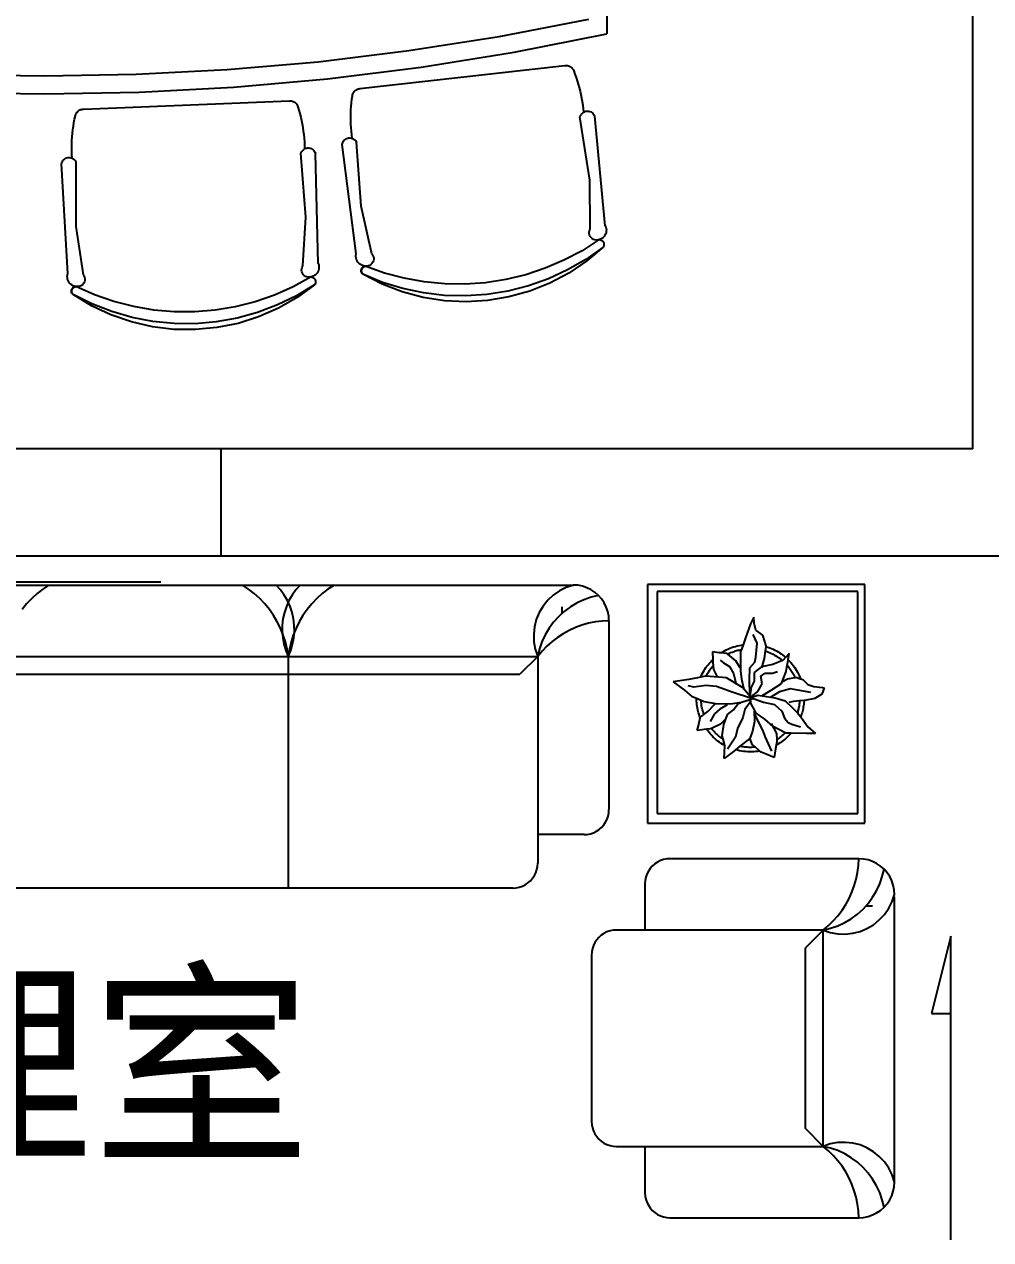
# Model space of a CAD drawing. Header units: centimetres. Extents: x 1966 to 8787, y 7398 to 12383.
# Drawn here: x 8042.9 to 8259.5, y 11179.3 to 11451.6 of the extents above; entities that cross this region are included whole.
import ezdxf

# ---------------------------------------------------------------- set-up
doc = ezdxf.new("R2010")
doc.units = ezdxf.units.CM
doc.styles.get("Standard").update_dxf_attribs({"font": 'arial.ttf', "height": 10})

# ---------------------------------------------------------------- blocks, each defined once
blk = doc.blocks.new('沙發組')
for p, q in [((-157.82, 0.5), (-260.42, 0.5)), ((0, 0), (-48.71, 0)), ((-48.71, 0), (-48.71, -53.49)), ((0, -53.49), (0, 0)), ((-190.46, -0.15), (-182.88, -0.15)), ((-185.54, -2.06), (-186.75, -3.16)), ((-184.24, -1.05), (-185.54, -2.06)), ((-182.88, -0.15), (-184.24, -1.05)), ((-182.88, -0.15), (-139.51, -0.15)), ((-138.14, -1.05), (-139.51, -0.15)), ((-139.51, -0.15), (-131.93, -0.15)), ((-136.85, -2.06), (-138.14, -1.05)), ((-135.63, -3.16), (-136.85, -2.06)), ((-130.97, -1.22), (-131.93, -0.15)), ((-131.93, -0.15), (-126.56, -0.15)), ((-130.13, -2.39), (-130.97, -1.22)), ((-129.41, -3.63), (-130.13, -2.39)), ((-128.36, -2.39), (-129.08, -3.63)), ((-127.52, -1.22), (-128.36, -2.39)), ((-126.56, -0.15), (-127.52, -1.22)), ((-126.56, -0.15), (-118.98, -0.15)), ((-121.64, -2.06), (-122.85, -3.16)), ((-120.34, -1.05), (-121.64, -2.06)), ((-118.98, -0.15), (-120.34, -1.05)), ((-118.98, -0.15), (-65.35, -0.15)), ((-69.85, -2.39), (-71.08, -3.54)), ((-68.46, -1.43), (-69.85, -2.39)), ((-66.95, -0.68), (-68.46, -1.43)), ((-65.35, -0.15), (-66.95, -0.68)), ((-64.3, -0.22), (-65.35, -0.15)), ((-63.28, -0.42), (-64.3, -0.22)), ((-62.29, -0.76), (-63.28, -0.42)), ((-61.35, -1.22), (-62.29, -0.76)), ((-59.7, -2.49), (-61.36, -2.89)), ((-60.48, -1.8), (-61.35, -1.22)), ((-59.7, -2.49), (-60.48, -1.8)), ((-59.01, -3.28), (-59.7, -2.49)), ((-1.61, -1.6), (-46.57, -1.6)), ((-46.57, -1.6), (-46.57, -51.35)), ((-1.61, -51.35), (-1.61, -1.6)), ((-187.88, -4.34), (-188.91, -5.61)), ((-186.75, -3.16), (-187.88, -4.34)), ((-134.51, -4.34), (-135.63, -3.16)), ((-133.47, -5.61), (-134.51, -4.34)), ((-129.67, -4.94), (-130.12, -6.31)), ((-129.08, -3.63), (-129.67, -4.94)), ((-128.82, -4.94), (-129.41, -3.63)), ((-128.36, -6.31), (-128.82, -4.94)), ((-123.98, -4.34), (-125.01, -5.61)), ((-122.85, -3.16), (-123.98, -4.34)), ((-72.14, -4.86), (-73, -6.31)), ((-71.08, -3.54), (-72.14, -4.86)), ((-67.95, -5.07), (-67.95, -6.54)), ((-65.99, -5.03), (-67.37, -6.05)), ((-64.52, -4.16), (-65.99, -5.03)), ((-62.97, -3.45), (-64.52, -4.16)), ((-61.36, -2.89), (-62.97, -3.45)), ((-58.43, -4.14), (-59.01, -3.28)), ((-57.97, -5.08), (-58.43, -4.14)), ((-57.63, -6.07), (-57.97, -5.08)), ((-132.54, -6.96), (-133.47, -5.61)), ((-131.7, -8.37), (-132.54, -6.96)), ((-130.43, -7.71), (-130.6, -9.14)), ((-130.12, -6.31), (-130.43, -7.71)), ((-128.05, -7.71), (-128.36, -6.31)), ((-127.89, -9.14), (-128.05, -7.71)), ((-125.95, -6.96), (-126.78, -8.37)), ((-125.01, -5.61), (-125.95, -6.96)), ((-73.65, -7.87), (-74.06, -9.5)), ((-73, -6.31), (-73.65, -7.87)), ((-68.63, -7.19), (-69.78, -8.46)), ((-67.37, -6.05), (-68.63, -7.19)), ((-57.36, -8.14), (-58.89, -8.22)), ((-57.43, -7.1), (-57.63, -6.07)), ((-57.36, -8.14), (-57.43, -7.1)), ((-57.36, -8.14), (-57.36, -50.47)), ((-24.92, -7.35), (-25.63, -8.85)), ((-24.86, -8.73), (-24.92, -7.35)), ((-130.98, -9.83), (-131.7, -8.37)), ((-130.37, -11.35), (-130.98, -9.83)), ((-130.6, -9.14), (-130.62, -10.58)), ((-130.62, -10.58), (-130.49, -12.01)), ((-127.51, -9.83), (-128.12, -11.35)), ((-128, -12.01), (-127.87, -10.58)), ((-127.87, -10.58), (-127.89, -9.14)), ((-126.78, -8.37), (-127.51, -9.83)), ((-74.06, -9.5), (-74.24, -11.18)), ((-70.79, -9.83), (-71.66, -11.3)), ((-69.78, -8.46), (-70.79, -9.83)), ((-66.25, -10.32), (-67.6, -11.06)), ((-64.85, -9.68), (-66.25, -10.32)), ((-63.41, -9.15), (-64.85, -9.68)), ((-61.93, -8.73), (-63.41, -9.15)), ((-60.42, -8.42), (-61.93, -8.73)), ((-58.89, -8.22), (-60.42, -8.42)), ((-25.63, -8.85), (-26.75, -11.99)), ((-24.47, -10.23), (-24.86, -8.73)), ((-22.9, -11.4), (-24.47, -10.23)), ((-130.49, -12.01), (-130.21, -13.42)), ((-129.87, -12.91), (-130.37, -11.35)), ((-130.21, -13.42), (-129.8, -14.8)), ((-129.5, -14.51), (-129.87, -12.91)), ((-128.61, -12.91), (-128.99, -14.51)), ((-128.69, -14.8), (-128.27, -13.42)), ((-128.12, -11.35), (-128.61, -12.91)), ((-128.27, -13.42), (-128, -12.01)), ((-74.24, -11.18), (-74.18, -12.87)), ((-74.18, -12.87), (-73.87, -14.53)), ((-72.38, -12.85), (-72.94, -14.46)), ((-71.66, -11.3), (-72.38, -12.85)), ((-70.12, -12.82), (-71.27, -13.84)), ((-68.89, -11.89), (-70.12, -12.82)), ((-67.6, -11.06), (-68.89, -11.89)), ((-28.18, -13.67), (-27.74, -13.59)), ((-27.74, -13.59), (-27.3, -13.52)), ((-27.3, -13.52), (-27.69, -14.6)), ((-26.75, -11.99), (-27.3, -13.52)), ((-24.13, -13.17), (-25.06, -11.21)), ((-24.47, -16.31), (-24.13, -13.17)), ((-22.11, -13.76), (-22.9, -11.4)), ((-193.14, -16.13), (-129.24, -16.13)), ((-129.8, -14.8), (-129.24, -16.13)), ((-129.24, -16.13), (-129.5, -14.51)), ((-128.99, -14.51), (-129.24, -16.13)), ((-129.24, -16.13), (-128.69, -14.8)), ((-129.24, -16.13), (-129.24, -68.04)), ((-129.24, -16.13), (-73.33, -16.13)), ((-73.33, -16.13), (-77.32, -20.12)), ((-73.87, -14.53), (-73.33, -16.13)), ((-72.94, -14.46), (-73.33, -16.13)), ((-72.34, -14.95), (-73.33, -16.13)), ((-73.33, -16.13), (-73.33, -56.06)), ((-71.27, -13.84), (-72.34, -14.95)), ((-32.7, -15.33), (-34.13, -15.13)), ((-34.13, -15.13), (-34.08, -16.82)), ((-32.26, -15.36), (-32.7, -15.33)), ((-32.26, -15.36), (-31.88, -15.13)), ((-31, -15.46), (-32.26, -15.36)), ((-31.88, -15.13), (-31.5, -14.91)), ((-31.5, -14.91), (-31.1, -14.7)), ((-31.1, -14.7), (-30.7, -14.51)), ((-30.76, -15.65), (-31, -15.46)), ((-30.76, -15.65), (-30.51, -15.53)), ((-28.9, -17.1), (-30.76, -15.65)), ((-30.7, -14.51), (-30.3, -14.33)), ((-30.51, -15.53), (-30.27, -15.41)), ((-30.3, -14.33), (-29.88, -14.17)), ((-30.27, -15.41), (-30.02, -15.3)), ((-30.02, -15.3), (-29.77, -15.2)), ((-29.88, -14.17), (-29.46, -14.02)), ((-29.77, -15.2), (-29.52, -15.1)), ((-29.52, -15.1), (-29.26, -15.01)), ((-29.46, -14.02), (-29.04, -13.89)), ((-29.26, -15.01), (-29.01, -14.93)), ((-29.04, -13.89), (-28.61, -13.77)), ((-29.01, -14.93), (-28.75, -14.85)), ((-28.75, -14.85), (-28.49, -14.78)), ((-28.61, -13.77), (-28.18, -13.67)), ((-28.49, -14.78), (-28.22, -14.71)), ((-28.22, -14.71), (-27.96, -14.66)), ((-27.96, -14.66), (-27.69, -14.6)), ((-27.69, -14.6), (-27.86, -15.06)), ((-27.86, -15.06), (-27.86, -17.29)), ((-24.66, -17.42), (-24.47, -16.31)), ((-22.5, -16.63), (-22.27, -14.96)), ((-22.27, -14.96), (-22.13, -13.95)), ((-22.27, -14.96), (-21.93, -15.08)), ((-22.13, -13.95), (-22.11, -13.76)), ((-22.13, -13.95), (-21.74, -14.08)), ((-21.93, -15.08), (-21.59, -15.21)), ((-21.74, -14.08), (-21.34, -14.22)), ((-21.59, -15.21), (-21.25, -15.35)), ((-21.34, -14.22), (-20.96, -14.38)), ((-21.25, -15.35), (-20.92, -15.5)), ((-20.96, -14.38), (-20.57, -14.55)), ((-20.92, -15.5), (-20.6, -15.66)), ((-20.6, -15.66), (-20.28, -15.83)), ((-20.57, -14.55), (-20.2, -14.73)), ((-20.28, -15.83), (-19.96, -16.01)), ((-20.2, -14.73), (-19.83, -14.93)), ((-19.96, -16.01), (-19.66, -16.21)), ((-19.83, -14.93), (-19.47, -15.14)), ((-19.66, -16.21), (-19.35, -16.41)), ((-19.47, -15.14), (-19.11, -15.36)), ((-19.11, -15.36), (-18.76, -15.6)), ((-18.76, -15.6), (-18.43, -15.84)), ((-18.43, -15.84), (-18.1, -16.1)), ((-18.1, -16.1), (-17.78, -16.37)), ((-16.95, -15.46), (-17.78, -16.37)), ((-17.19, -16.92), (-16.95, -15.46)), ((-36.06, -19.33), (-35.85, -18.99)), ((-35.85, -18.99), (-35.63, -18.66)), ((-35.63, -18.66), (-35.4, -18.33)), ((-35.4, -18.33), (-35.16, -18.01)), ((-35.16, -18.01), (-34.9, -17.7)), ((-34.9, -17.7), (-34.64, -17.4)), ((-34.75, -19.14), (-34.61, -18.95)), ((-34.64, -17.4), (-34.37, -17.1)), ((-34.61, -18.95), (-34.46, -18.76)), ((-34.46, -18.76), (-34.32, -18.57)), ((-34.37, -17.1), (-34.08, -16.82)), ((-34.32, -18.57), (-34.17, -18.38)), ((-34.17, -18.38), (-34.01, -18.2)), ((-34.08, -16.82), (-34.07, -17.49)), ((-34.07, -17.49), (-34.01, -18.2)), ((-34.01, -18.2), (-33.94, -19.06)), ((-33.94, -19.06), (-33.02, -20.88)), ((-32.43, -16.97), (-31.72, -17.56)), ((-31.72, -17.56), (-30.34, -18.4)), ((-30.34, -18.4), (-29.43, -19.97)), ((-27.93, -18.67), (-28.9, -17.1)), ((-27.86, -17.29), (-27.86, -19.38)), ((-25.9, -21.41), (-25.77, -18.74)), ((-25.77, -18.74), (-24.66, -17.42)), ((-23.15, -18.47), (-24.79, -19.78)), ((-20.67, -17.95), (-23.15, -18.47)), ((-23.09, -18.74), (-22.5, -16.63)), ((-18.49, -17.08), (-20.67, -17.95)), ((-19.35, -16.41), (-19.06, -16.62)), ((-19.06, -16.62), (-18.77, -16.85)), ((-18.77, -16.85), (-18.49, -17.08)), ((-18.38, -17.03), (-18.49, -17.08)), ((-17.78, -16.37), (-18.38, -17.03)), ((-17.67, -19.51), (-17.41, -18.14)), ((-17.41, -18.14), (-17.27, -17.42)), ((-17.41, -18.14), (-17.23, -18.35)), ((-17.27, -17.42), (-17.19, -16.92)), ((-17.23, -18.35), (-17.06, -18.56)), ((-17.19, -16.92), (-16.89, -17.22)), ((-17.06, -18.56), (-16.89, -18.77)), ((-16.89, -17.22), (-16.6, -17.54)), ((-16.89, -18.77), (-16.73, -18.99)), ((-16.73, -18.99), (-16.57, -19.21)), ((-16.6, -17.54), (-16.33, -17.87)), ((-16.33, -17.87), (-16.06, -18.2)), ((-16.06, -18.2), (-15.81, -18.55)), ((-15.81, -18.55), (-15.57, -18.9)), ((-15.57, -18.9), (-15.34, -19.27)), ((-245.07, -20.12), (-77.32, -20.12)), ((-39.49, -21.35), (-42.95, -21.81)), ((-36.79, -20.77), (-39.49, -21.35)), ((-36.79, -20.77), (-36.62, -20.4)), ((-35.83, -20.56), (-36.79, -20.77)), ((-36.62, -20.4), (-36.45, -20.04)), ((-36.45, -20.04), (-36.26, -19.68)), ((-36.26, -19.68), (-36.06, -19.33)), ((-35.6, -20.58), (-35.83, -20.56)), ((-35.6, -20.58), (-35.49, -20.37)), ((-31.06, -20.95), (-35.6, -20.58)), ((-35.49, -20.37), (-35.38, -20.16)), ((-35.38, -20.16), (-35.26, -19.95)), ((-35.26, -19.95), (-35.14, -19.74)), ((-35.14, -19.74), (-35.01, -19.54)), ((-35.01, -19.54), (-34.88, -19.34)), ((-34.88, -19.34), (-34.75, -19.14)), ((-27.47, -23.11), (-31.06, -20.95)), ((-29.43, -19.97), (-28.84, -22.33)), ((-27.86, -19.38), (-27.67, -21.28)), ((-27.67, -21.28), (-27.15, -23.5)), ((-25.83, -24.81), (-25.9, -21.41)), ((-24.86, -21.67), (-25.51, -23.04)), ((-24.79, -19.78), (-24.86, -21.67)), ((-23.35, -20.56), (-22.38, -19.9)), ((-23.02, -22.26), (-23.35, -20.56)), ((-22.38, -19.9), (-20.74, -19.9)), ((-20.74, -19.9), (-19.63, -19.51)), ((-18.72, -22.2), (-17.67, -19.51)), ((-18.65, -21.87), (-17.34, -21.15)), ((-17.34, -21.15), (-15.64, -20.86)), ((-16.57, -19.21), (-16.42, -19.44)), ((-16.42, -19.44), (-16.28, -19.67)), ((-16.28, -19.67), (-16.14, -19.9)), ((-16.14, -19.9), (-16, -20.13)), ((-16, -20.13), (-15.88, -20.37)), ((-15.88, -20.37), (-15.75, -20.62)), ((-15.75, -20.62), (-15.64, -20.86)), ((-15.64, -20.86), (-15.45, -20.83)), ((-15.45, -20.83), (-14.41, -21.19)), ((-15.34, -19.27), (-15.13, -19.64)), ((-15.13, -19.64), (-14.93, -20.01)), ((-14.93, -20.01), (-14.74, -20.4)), ((-14.74, -20.4), (-14.57, -20.79)), ((-14.57, -20.79), (-14.41, -21.19)), ((-14.41, -21.19), (-13.94, -21.35)), ((-13.94, -21.35), (-12.76, -22.45)), ((-42.95, -21.81), (-40.47, -23.7)), ((-40.47, -23.7), (-38.84, -25.07)), ((-38.31, -23.04), (-39.63, -22.72)), ((-35.63, -22.65), (-38.31, -23.04)), ((-33.29, -22.85), (-35.63, -22.65)), ((-29.76, -24.15), (-33.29, -22.85)), ((-25.45, -25.59), (-29.76, -24.15)), ((-25.25, -25.66), (-27.47, -23.11)), ((-25.51, -23.04), (-25.77, -25.07)), ((-25.45, -25.13), (-24.01, -24.02)), ((-24.01, -24.02), (-23.02, -22.26)), ((-23.09, -25.01), (-21, -23.7)), ((-19.17, -24.09), (-21.2, -25.33)), ((-21, -23.7), (-18.72, -22.2)), ((-16.68, -23.44), (-19.17, -24.09)), ((-15.06, -23.7), (-16.68, -23.44)), ((-12.11, -24.22), (-15.06, -23.7)), ((-12.76, -22.45), (-11.45, -22.85)), ((-11.45, -22.85), (-9.49, -23.11)), ((-9.11, -23.18), (-9.63, -24.61)), ((-9.49, -23.11), (-9.11, -23.18)), ((-38.84, -25.07), (-37.74, -25.53)), ((-37.74, -25.9), (-37.74, -25.53)), ((-37.74, -25.53), (-36.73, -25.95)), ((-37.72, -26.27), (-37.74, -25.9)), ((-37.69, -26.64), (-37.72, -26.27)), ((-37.65, -27.01), (-37.69, -26.64)), ((-37.59, -27.37), (-37.65, -27.01)), ((-36.71, -26.22), (-36.73, -25.95)), ((-36.73, -25.95), (-36.03, -26.25)), ((-36.69, -26.49), (-36.71, -26.22)), ((-36.66, -26.76), (-36.69, -26.49)), ((-36.63, -27.03), (-36.66, -26.76)), ((-36.59, -27.3), (-36.63, -27.03)), ((-36.03, -26.25), (-33.48, -26.7)), ((-35.24, -28.47), (-33.54, -26.77)), ((-33.48, -26.7), (-30.22, -26.77)), ((-30.86, -26.97), (-32.5, -27.95)), ((-30.22, -26.77), (-27.67, -26.38)), ((-29.43, -28.08), (-28.38, -26.7)), ((-28.38, -26.7), (-27.86, -26.51)), ((-27.67, -26.38), (-25.25, -25.66)), ((-25.51, -26.06), (-26.88, -28.02)), ((-25.77, -25.07), (-25.45, -25.13)), ((-25.77, -26.18), (-25.45, -25.4)), ((-24.4, -28.86), (-25.77, -26.18)), ((-25.63, -25.33), (-24.01, -24.81)), ((-25.45, -25.4), (-22.76, -26.38)), ((-24.01, -24.81), (-20.15, -25.4)), ((-22.76, -26.38), (-20.28, -26.9)), ((-20.28, -26.9), (-18.65, -28.41)), ((-20.15, -25.4), (-17.86, -26.11)), ((-17.86, -26.11), (-16.16, -27.75)), ((-16.04, -26.25), (-17.08, -26.45)), ((-14.65, -26.1), (-16.04, -26.25)), ((-14.74, -27.01), (-14.77, -27.23)), ((-14.71, -26.78), (-14.74, -27.01)), ((-14.68, -26.56), (-14.71, -26.78)), ((-14.66, -26.33), (-14.68, -26.56)), ((-14.65, -26.1), (-14.66, -26.33)), ((-13.64, -26), (-14.65, -26.1)), ((-13.71, -26.94), (-13.76, -27.25)), ((-13.68, -26.63), (-13.71, -26.94)), ((-13.65, -26.31), (-13.68, -26.63)), ((-13.64, -26), (-13.65, -26.31)), ((-13.54, -25.99), (-13.64, -26)), ((-11.2, -25.59), (-13.54, -25.99)), ((-9.63, -24.61), (-11.2, -25.59)), ((-37.53, -27.74), (-37.59, -27.37)), ((-37.45, -28.1), (-37.53, -27.74)), ((-37.37, -28.46), (-37.45, -28.1)), ((-37.27, -28.82), (-37.37, -28.46)), ((-37.16, -29.18), (-37.27, -28.82)), ((-37.27, -31.68), (-36.91, -29.88)), ((-37.04, -29.53), (-37.16, -29.18)), ((-36.91, -29.88), (-37.04, -29.53)), ((-36.91, -29.88), (-36.88, -29.72)), ((-36.88, -29.72), (-36.11, -29.13)), ((-36.54, -27.57), (-36.59, -27.3)), ((-36.48, -27.83), (-36.54, -27.57)), ((-36.42, -28.1), (-36.48, -27.83)), ((-36.36, -28.36), (-36.42, -28.1)), ((-36.28, -28.62), (-36.36, -28.36)), ((-36.2, -28.88), (-36.28, -28.62)), ((-36.11, -29.13), (-36.2, -28.88)), ((-36.11, -29.13), (-35.24, -28.47)), ((-33.74, -28.99), (-34.66, -30.7)), ((-32.5, -27.95), (-33.74, -28.99)), ((-31.65, -31.41), (-30.81, -29.13)), ((-30.81, -29.13), (-29.43, -28.08)), ((-27.4, -29.84), (-28.58, -32.27)), ((-26.88, -28.02), (-27.4, -29.84)), ((-24.79, -28.41), (-24.72, -30.76)), ((-22.81, -32.8), (-24.72, -29.04)), ((-22.43, -30.17), (-24.4, -28.86)), ((-18.65, -28.41), (-18.06, -29.97)), ((-16.16, -27.75), (-15.14, -28.78)), ((-15.07, -28.56), (-15.14, -28.78)), ((-15.14, -28.78), (-14.79, -29.13)), ((-15.01, -28.34), (-15.07, -28.56)), ((-14.95, -28.12), (-15.01, -28.34)), ((-14.9, -27.9), (-14.95, -28.12)), ((-14.85, -27.68), (-14.9, -27.9)), ((-14.81, -27.46), (-14.85, -27.68)), ((-14.77, -27.23), (-14.81, -27.46)), ((-14.79, -29.13), (-14.39, -29.69)), ((-14.28, -29.39), (-14.39, -29.69)), ((-14.39, -29.69), (-12.76, -31.93)), ((-14.18, -29.09), (-14.28, -29.39)), ((-14.09, -28.79), (-14.18, -29.09)), ((-14.01, -28.49), (-14.09, -28.79)), ((-13.93, -28.18), (-14.01, -28.49)), ((-13.87, -27.87), (-13.93, -28.18)), ((-13.81, -27.56), (-13.87, -27.87)), ((-13.76, -27.25), (-13.81, -27.56)), ((-37.6, -32.72), (-37.27, -31.68)), ((-35.5, -32.48), (-37.6, -32.72)), ((-34.66, -32.39), (-35.5, -32.48)), ((-35.22, -32.85), (-35.5, -32.48)), ((-34.4, -32.27), (-34.66, -32.39)), ((-32.37, -31.29), (-34.4, -32.27)), ((-34.22, -32.5), (-34.4, -32.27)), ((-34.02, -32.73), (-34.22, -32.5)), ((-31.33, -30.3), (-32.37, -31.29)), ((-31.97, -33.9), (-31.65, -31.41)), ((-28.58, -32.27), (-29.04, -34.22)), ((-24.72, -30.76), (-25.18, -32.91)), ((-20.54, -31.81), (-22.43, -30.17)), ((-21.03, -31.15), (-19.79, -33.42)), ((-17.88, -33.3), (-20.54, -31.81)), ((-18.06, -29.97), (-17.2, -30.95)), ((-17.2, -30.95), (-16.36, -31.29)), ((-16.36, -31.29), (-14.47, -31.93)), ((-12.76, -31.93), (-11.06, -33.38)), ((-34.94, -33.21), (-35.22, -32.85)), ((-34.64, -33.55), (-34.94, -33.21)), ((-34.32, -33.89), (-34.64, -33.55)), ((-34, -34.21), (-34.32, -33.89)), ((-33.82, -32.96), (-34.02, -32.73)), ((-33.66, -34.52), (-34, -34.21)), ((-33.62, -33.17), (-33.82, -32.96)), ((-33.31, -34.82), (-33.66, -34.52)), ((-33.4, -33.39), (-33.62, -33.17)), ((-33.19, -33.59), (-33.4, -33.39)), ((-32.95, -35.1), (-33.31, -34.82)), ((-32.96, -33.79), (-33.19, -33.59)), ((-32.73, -33.99), (-32.96, -33.79)), ((-32.58, -35.37), (-32.95, -35.1)), ((-32.5, -34.18), (-32.73, -33.99)), ((-32.2, -35.62), (-32.58, -35.37)), ((-32.26, -34.36), (-32.5, -34.18)), ((-32.02, -34.53), (-32.26, -34.36)), ((-31.77, -34.7), (-32.02, -34.53)), ((-31.77, -34.7), (-31.97, -33.9)), ((-31.41, -36.09), (-31.77, -34.7)), ((-29.04, -34.22), (-30.81, -36.91)), ((-25.83, -34.55), (-27.47, -35.79)), ((-25.18, -32.91), (-25.83, -34.55)), ((-25.27, -35.88), (-25.75, -34.58)), ((-22.33, -34.1), (-22.81, -32.8)), ((-20.88, -37.4), (-22.33, -34.1)), ((-19.73, -35.27), (-19.9, -36.06)), ((-19.79, -33.42), (-19.75, -34.8)), ((-19.58, -34.69), (-19.75, -34.8)), ((-19.75, -34.8), (-19.73, -35.27)), ((-19.41, -34.58), (-19.58, -34.69)), ((-19.25, -34.46), (-19.41, -34.58)), ((-19.09, -34.34), (-19.25, -34.46)), ((-18.93, -34.22), (-19.09, -34.34)), ((-18.67, -35.28), (-18.97, -35.49)), ((-18.77, -34.1), (-18.93, -34.22)), ((-18.62, -33.97), (-18.77, -34.1)), ((-18.38, -35.07), (-18.67, -35.28)), ((-18.46, -33.84), (-18.62, -33.97)), ((-18.31, -33.71), (-18.46, -33.84)), ((-18.09, -34.85), (-18.38, -35.07)), ((-18.17, -33.58), (-18.31, -33.71)), ((-18.02, -33.44), (-18.17, -33.58)), ((-17.82, -34.61), (-18.09, -34.85)), ((-17.88, -33.3), (-18.02, -33.44)), ((-17.86, -33.31), (-17.88, -33.3)), ((-16.54, -33.33), (-17.86, -33.31)), ((-17.55, -34.37), (-17.82, -34.61)), ((-17.28, -34.12), (-17.55, -34.37)), ((-17.03, -33.87), (-17.28, -34.12)), ((-16.78, -33.6), (-17.03, -33.87)), ((-16.54, -33.33), (-16.78, -33.6)), ((-13.09, -33.38), (-16.54, -33.33)), ((-11.06, -33.38), (-13.09, -33.38)), ((-31.81, -35.86), (-32.2, -35.62)), ((-31.41, -36.09), (-31.81, -35.86)), ((-31.52, -39), (-31.39, -36.18)), ((-29.49, -37.43), (-31.52, -39)), ((-31.39, -36.18), (-31.41, -36.09)), ((-29.03, -37.06), (-29.49, -37.43)), ((-28.06, -36.27), (-29.03, -37.06)), ((-28.59, -37.18), (-29.03, -37.06)), ((-28.13, -37.28), (-28.59, -37.18)), ((-27.68, -37.37), (-28.13, -37.28)), ((-27.47, -35.79), (-28.06, -36.27)), ((-27.77, -36.33), (-28.06, -36.27)), ((-27.48, -36.38), (-27.77, -36.33)), ((-27.22, -37.43), (-27.68, -37.37)), ((-27.19, -36.42), (-27.48, -36.38)), ((-26.76, -37.48), (-27.22, -37.43)), ((-26.9, -36.46), (-27.19, -36.42)), ((-26.61, -36.49), (-26.9, -36.46)), ((-26.3, -37.52), (-26.76, -37.48)), ((-26.32, -36.51), (-26.61, -36.49)), ((-26.03, -36.52), (-26.32, -36.51)), ((-25.83, -37.53), (-26.3, -37.52)), ((-25.73, -36.53), (-26.03, -36.52)), ((-25.37, -37.53), (-25.83, -37.53)), ((-25.44, -36.53), (-25.73, -36.53)), ((-25.15, -36.51), (-25.44, -36.53)), ((-24.91, -37.51), (-25.37, -37.53)), ((-24.56, -36.47), (-25.27, -35.88)), ((-24.86, -36.5), (-25.15, -36.51)), ((-24.45, -37.47), (-24.91, -37.51)), ((-24.56, -36.47), (-24.86, -36.5)), ((-23.53, -37.34), (-24.56, -36.47)), ((-23.99, -37.41), (-24.45, -37.47)), ((-23.53, -37.34), (-23.99, -37.41)), ((-23.22, -37.6), (-23.53, -37.34)), ((-22.12, -38.08), (-23.22, -37.6)), ((-20.34, -38.77), (-22.12, -38.08)), ((-20.07, -36.84), (-20.34, -38.77)), ((-19.9, -36.06), (-20.07, -36.84)), ((-19.58, -35.88), (-19.9, -36.06)), ((-19.27, -35.69), (-19.58, -35.88)), ((-18.97, -35.49), (-19.27, -35.69)), ((-57.55, -51.92), (-57.41, -51.2)), ((-57.41, -51.2), (-57.36, -50.47)), ((-46.57, -51.35), (-1.61, -51.35)), ((-59.55, -54.91), (-59, -54.42)), ((-59, -54.42), (-58.51, -53.87)), ((-58.51, -53.87), (-58.11, -53.27)), ((-58.11, -53.27), (-57.78, -52.61)), ((-57.78, -52.61), (-57.55, -51.92)), ((-48.71, -53.49), (0, -53.49)), ((-62.95, -56.06), (-73.33, -56.06)), ((-73.33, -56.06), (-73.33, -62.45)), ((-62.95, -56.06), (-62.22, -56.01)), ((-62.22, -56.01), (-61.5, -55.87)), ((-61.5, -55.87), (-60.81, -55.64)), ((-60.81, -55.64), (-60.15, -55.31)), ((-60.15, -55.31), (-59.55, -54.91)), ((-73.38, -63.18), (-73.33, -62.45)), ((-46.5, -62.22), (-47.11, -62.63)), ((-45.84, -61.9), (-46.5, -62.22)), ((-45.15, -61.66), (-45.84, -61.9)), ((-44.43, -61.52), (-45.15, -61.66)), ((-43.7, -61.47), (-44.43, -61.52)), ((-1.37, -61.47), (-43.7, -61.47)), ((-1.45, -63.01), (-1.37, -61.47)), ((-0.33, -61.54), (-1.37, -61.47)), ((0.7, -61.74), (-0.33, -61.54)), ((1.69, -62.08), (0.7, -61.74)), ((2.62, -62.54), (1.69, -62.08)), ((3.49, -63.12), (2.62, -62.54)), ((-74.49, -65.85), (-74.08, -65.25)), ((-74.08, -65.25), (-73.76, -64.59)), ((-73.76, -64.59), (-73.52, -63.9)), ((-73.52, -63.9), (-73.38, -63.18)), ((-48.87, -64.92), (-49.1, -65.61)), ((-48.54, -64.27), (-48.87, -64.92)), ((-48.14, -63.66), (-48.54, -64.27)), ((-47.66, -63.11), (-48.14, -63.66)), ((-47.11, -62.63), (-47.66, -63.11)), ((-1.96, -66.04), (-1.65, -64.53)), ((-1.65, -64.53), (-1.45, -63.01)), ((4.28, -63.81), (3.49, -63.12)), ((3.88, -65.47), (4.28, -63.81)), ((4.97, -64.6), (4.28, -63.81)), ((5.55, -65.46), (4.97, -64.6)), ((-129.24, -68.04), (-193.14, -68.04)), ((-78.92, -68.04), (-129.24, -68.04)), ((-78.92, -68.04), (-78.19, -67.99)), ((-78.19, -67.99), (-77.48, -67.85)), ((-77.48, -67.85), (-76.78, -67.62)), ((-76.78, -67.62), (-76.13, -67.29)), ((-76.13, -67.29), (-75.52, -66.89)), ((-75.52, -66.89), (-74.97, -66.4)), ((-74.97, -66.4), (-74.49, -65.85)), ((-49.25, -66.33), (-49.29, -67.06)), ((-49.29, -67.06), (-49.29, -77.45)), ((-49.1, -65.61), (-49.25, -66.33)), ((-2.91, -68.96), (-2.38, -67.52)), ((-2.38, -67.52), (-1.96, -66.04)), ((2.6, -68.63), (3.32, -67.08)), ((3.32, -67.08), (3.88, -65.47)), ((6.01, -66.4), (5.55, -65.46)), ((6.34, -67.39), (6.01, -66.4)), ((6.55, -68.42), (6.34, -67.39)), ((-4.29, -71.72), (-3.55, -70.37)), ((-3.55, -70.37), (-2.91, -68.96)), ((0.72, -71.48), (1.73, -70.1)), ((1.73, -70.1), (2.6, -68.63)), ((6.09, -71.06), (6.62, -69.46)), ((6.62, -69.46), (6.55, -68.42)), ((6.62, -133.89), (6.62, -69.99)), ((-6.06, -74.23), (-5.13, -73.01)), ((-5.13, -73.01), (-4.29, -71.72)), ((-1.69, -73.89), (-0.42, -72.74)), ((-0.42, -72.74), (0.72, -71.48)), ((1.7, -72.06), (0.23, -72.06)), ((4.37, -73.96), (5.34, -72.57)), ((5.34, -72.57), (6.09, -71.06)), ((-8.18, -76.46), (-7.08, -75.38)), ((-7.08, -75.38), (-6.06, -74.23)), ((-6.08, -76.49), (-4.53, -75.77)), ((-4.53, -75.77), (-3.06, -74.9)), ((-3.06, -74.9), (-1.69, -73.89)), ((1.91, -76.25), (3.23, -75.19)), ((3.23, -75.19), (4.37, -73.96)), ((-59.09, -78.6), (-59.64, -79.08)), ((-58.48, -78.19), (-59.09, -78.6)), ((-57.82, -77.87), (-58.48, -78.19)), ((-57.13, -77.64), (-57.82, -77.87)), ((-56.41, -77.49), (-57.13, -77.64)), ((-55.68, -77.45), (-56.41, -77.49)), ((-49.29, -77.45), (-55.68, -77.45)), ((-9.36, -77.45), (-49.29, -77.45)), ((-9.36, -77.45), (-13.35, -81.43)), ((-9.36, -77.45), (-8.18, -76.46)), ((-9.36, -77.45), (-7.7, -77.05)), ((-9.36, -77.45), (-7.76, -77.98)), ((-9.36, -125.91), (-9.36, -77.45)), ((-7.76, -77.98), (-6.1, -78.29)), ((-7.7, -77.05), (-6.08, -76.49)), ((-6.1, -78.29), (-4.41, -78.35)), ((-4.41, -78.35), (-2.73, -78.17)), ((-2.73, -78.17), (-1.1, -77.76)), ((-1.1, -77.76), (0.46, -77.11)), ((0.46, -77.11), (1.91, -76.25)), ((-61.08, -81.59), (-61.23, -82.31)), ((-60.85, -80.9), (-61.08, -81.59)), ((-60.53, -80.24), (-60.85, -80.9)), ((-60.12, -79.63), (-60.53, -80.24)), ((-59.64, -79.08), (-60.12, -79.63)), ((-13.35, -121.92), (-13.35, -81.43)), ((-61.23, -82.31), (-61.27, -83.04)), ((-61.27, -83.04), (-61.27, -120.32)), ((-61.27, -120.32), (-61.23, -121.05)), ((-61.23, -121.05), (-61.08, -121.76)), ((-61.08, -121.76), (-60.85, -122.46)), ((-60.85, -122.46), (-60.53, -123.11)), ((-9.36, -125.91), (-13.35, -121.92)), ((-60.53, -123.11), (-60.12, -123.72)), ((-60.12, -123.72), (-59.64, -124.27)), ((-59.64, -124.27), (-59.09, -124.75)), ((-59.09, -124.75), (-58.48, -125.16)), ((-58.48, -125.16), (-57.82, -125.48)), ((-6.1, -125.06), (-7.76, -125.37)), ((-4.41, -125), (-6.1, -125.06)), ((-2.73, -125.18), (-4.41, -125)), ((-1.1, -125.59), (-2.73, -125.18)), ((-57.82, -125.48), (-57.13, -125.72)), ((-57.13, -125.72), (-56.41, -125.86)), ((-56.41, -125.86), (-55.68, -125.91)), ((-55.68, -125.91), (-49.29, -125.91)), ((-49.29, -125.91), (-49.29, -136.29)), ((-49.29, -125.91), (-9.36, -125.91)), ((-7.76, -125.37), (-9.36, -125.91)), ((-8.18, -126.9), (-9.36, -125.91)), ((-7.7, -126.3), (-9.36, -125.91)), ((-7.08, -127.97), (-8.18, -126.9)), ((-6.08, -126.86), (-7.7, -126.3)), ((-4.53, -127.58), (-6.08, -126.86)), ((-3.06, -128.45), (-4.53, -127.58)), ((0.46, -126.24), (-1.1, -125.59)), ((1.91, -127.1), (0.46, -126.24)), ((3.23, -128.16), (1.91, -127.1)), ((-6.06, -129.12), (-7.08, -127.97)), ((-5.13, -130.35), (-6.06, -129.12)), ((-4.29, -131.64), (-5.13, -130.35)), ((-1.69, -129.46), (-3.06, -128.45)), ((-0.42, -130.61), (-1.69, -129.46)), ((0.72, -131.87), (-0.42, -130.61)), ((4.37, -129.39), (3.23, -128.16)), ((5.34, -130.78), (4.37, -129.39)), ((-3.55, -132.99), (-4.29, -131.64)), ((-2.91, -134.39), (-3.55, -132.99)), ((1.73, -133.25), (0.72, -131.87)), ((2.6, -134.72), (1.73, -133.25)), ((6.09, -132.29), (5.34, -130.78)), ((6.62, -133.89), (6.09, -132.29)), ((-2.38, -135.83), (-2.91, -134.39)), ((-1.96, -137.31), (-2.38, -135.83)), ((3.32, -136.27), (2.6, -134.72)), ((6.01, -136.95), (6.34, -135.96)), ((6.34, -135.96), (6.55, -134.94)), ((6.55, -134.94), (6.62, -133.89)), ((-49.29, -136.29), (-49.25, -137.02)), ((-49.25, -137.02), (-49.1, -137.74)), ((-49.1, -137.74), (-48.87, -138.43)), ((-48.87, -138.43), (-48.54, -139.09)), ((-1.65, -138.82), (-1.96, -137.31)), ((-1.45, -140.35), (-1.65, -138.82)), ((3.88, -137.88), (3.32, -136.27)), ((4.28, -139.54), (3.88, -137.88)), ((4.28, -139.54), (4.97, -138.76)), ((4.97, -138.76), (5.55, -137.89)), ((5.55, -137.89), (6.01, -136.95)), ((-48.54, -139.09), (-48.14, -139.69)), ((-48.14, -139.69), (-47.66, -140.24)), ((-47.66, -140.24), (-47.11, -140.73)), ((-47.11, -140.73), (-46.5, -141.13)), ((-46.5, -141.13), (-45.84, -141.46)), ((-45.84, -141.46), (-45.15, -141.69)), ((-1.37, -141.88), (-1.45, -140.35)), ((0.7, -141.61), (1.69, -141.27)), ((1.69, -141.27), (2.62, -140.81)), ((2.62, -140.81), (3.49, -140.23)), ((3.49, -140.23), (4.28, -139.54)), ((-45.15, -141.69), (-44.43, -141.83)), ((-44.43, -141.83), (-43.7, -141.88)), ((-43.7, -141.88), (-1.37, -141.88)), ((-1.37, -141.88), (-0.33, -141.81)), ((-0.33, -141.81), (0.7, -141.61))]:
    blk.add_line(p, q)
blk = doc.blocks.new('會議桌椅')
for p, q in [((126.2, 44.79), (126.2, -53.6)), ((102.05, -54.2), (122.15, -50.32)), ((81.83, -57.38), (102.05, -54.2)), ((105.44, -57.71), (126.2, -53.6)), ((41.11, -61.63), (61.51, -59.86)), ((61.51, -59.86), (81.83, -57.38)), ((84.56, -61.08), (105.44, -57.71)), ((20.67, -62.69), (41.11, -61.63)), ((63.56, -63.71), (84.56, -61.08)), ((70.83, -65.89), (116.78, -60.7)), ((116.78, -60.7), (116.98, -60.69)), ((116.98, -60.69), (117.19, -60.7)), ((117.19, -60.7), (117.39, -60.73)), ((117.39, -60.73), (117.59, -60.79)), ((117.59, -60.79), (117.79, -60.87)), ((117.79, -60.87), (117.97, -60.96)), ((117.97, -60.96), (118.14, -61.08)), ((118.14, -61.08), (118.3, -61.21)), ((118.3, -61.21), (118.44, -61.36)), ((118.44, -61.36), (118.56, -61.53)), ((118.56, -61.53), (118.67, -61.71)), ((118.67, -61.71), (118.76, -61.89)), ((118.76, -61.89), (119.04, -62.64)), ((-20.27, -62.69), (0.2, -63.05)), ((0.2, -63.05), (20.67, -62.69)), ((42.48, -65.59), (63.56, -63.71)), ((119.04, -62.64), (119.31, -63.39)), ((119.31, -63.39), (119.55, -64.15)), ((119.55, -64.15), (119.78, -64.91)), ((119.78, -64.91), (119.99, -65.68)), ((-20.96, -66.72), (0.2, -67.1)), ((0.2, -67.1), (21.36, -66.72)), ((21.36, -66.72), (42.48, -65.59)), ((69.05, -68.28), (69.16, -67.49)), ((69.16, -67.49), (69.2, -67.29)), ((69.2, -67.29), (69.27, -67.09)), ((69.27, -67.09), (69.35, -66.9)), ((69.35, -66.9), (69.46, -66.73)), ((69.46, -66.73), (69.58, -66.56)), ((69.58, -66.56), (69.72, -66.41)), ((69.72, -66.41), (69.88, -66.27)), ((69.88, -66.27), (70.05, -66.16)), ((70.05, -66.16), (70.23, -66.06)), ((70.23, -66.06), (70.42, -65.98)), ((70.42, -65.98), (70.62, -65.92)), ((70.62, -65.92), (70.83, -65.89)), ((119.99, -65.68), (120.18, -66.46)), ((120.18, -66.46), (120.36, -67.24)), ((120.36, -67.24), (120.51, -68.02)), ((120.51, -68.02), (120.64, -68.81)), ((7.87, -70.79), (8.05, -70.68)), ((8.05, -70.68), (8.24, -70.6)), ((8.24, -70.6), (8.44, -70.54)), ((8.44, -70.54), (8.64, -70.49)), ((8.64, -70.49), (8.85, -70.47)), ((8.85, -70.47), (55.05, -68.62)), ((55.05, -68.62), (55.26, -68.62)), ((55.26, -68.62), (55.46, -68.65)), ((55.46, -68.65), (55.66, -68.69)), ((55.66, -68.69), (55.86, -68.76)), ((55.86, -68.76), (56.05, -68.85)), ((56.05, -68.85), (56.22, -68.96)), ((56.22, -68.96), (56.38, -69.09)), ((56.38, -69.09), (56.53, -69.24)), ((56.53, -69.24), (56.66, -69.4)), ((56.66, -69.4), (56.77, -69.57)), ((56.77, -69.57), (56.87, -69.75)), ((56.87, -69.75), (56.94, -69.95)), ((56.94, -69.95), (57.17, -70.71)), ((57.17, -70.71), (57.38, -71.48)), ((68.8, -71.46), (68.83, -70.67)), ((68.83, -70.67), (68.89, -69.87)), ((68.89, -69.87), (68.96, -69.08)), ((68.96, -69.08), (69.05, -68.28)), ((120.64, -68.81), (120.76, -69.6)), ((120.76, -69.6), (120.85, -70.39)), ((120.85, -70.39), (120.93, -71.18)), ((6.75, -73.52), (6.9, -72.73)), ((6.9, -72.73), (7.07, -71.95)), ((7.07, -71.95), (7.13, -71.75)), ((7.13, -71.75), (7.2, -71.56)), ((7.2, -71.56), (7.3, -71.38)), ((7.3, -71.38), (7.42, -71.21)), ((7.42, -71.21), (7.56, -71.05)), ((7.56, -71.05), (7.71, -70.91)), ((7.71, -70.91), (7.87, -70.79)), ((57.38, -71.48), (57.57, -72.26)), ((57.57, -72.26), (57.75, -73.03)), ((57.75, -73.03), (57.9, -73.82)), ((68.79, -72.26), (68.8, -71.46)), ((68.79, -73.06), (68.79, -72.26)), ((68.82, -73.86), (68.79, -73.06)), ((120.16, -72.24), (120.2, -72.14)), ((122.35, -86.44), (120.16, -72.24)), ((120.2, -72.14), (120.25, -72.04)), ((120.25, -72.04), (120.3, -71.94)), ((120.3, -71.94), (120.36, -71.85)), ((120.36, -71.85), (120.42, -71.76)), ((120.42, -71.76), (120.48, -71.67)), ((120.48, -71.67), (120.55, -71.58)), ((120.55, -71.58), (120.62, -71.49)), ((120.62, -71.49), (120.69, -71.41)), ((120.69, -71.41), (120.77, -71.33)), ((120.77, -71.33), (120.85, -71.26)), ((120.85, -71.26), (120.93, -71.18)), ((120.93, -71.18), (121.16, -71.07)), ((121.16, -71.07), (121.4, -70.98)), ((121.4, -70.98), (121.65, -70.94)), ((121.65, -70.94), (121.9, -70.93)), ((121.9, -70.93), (122.15, -70.96)), ((122.15, -70.96), (122.4, -71.02)), ((122.4, -71.02), (122.63, -71.13)), ((122.63, -71.13), (122.85, -71.26)), ((122.85, -71.26), (123.04, -71.42)), ((123.04, -71.42), (123.21, -71.62)), ((123.21, -71.62), (123.35, -71.83)), ((123.35, -71.83), (123.45, -72.06)), ((125.83, -96.6), (123.45, -72.06)), ((6.35, -76.68), (6.42, -75.89)), ((6.42, -75.89), (6.51, -75.09)), ((6.51, -75.09), (6.62, -74.3)), ((6.62, -74.3), (6.75, -73.52)), ((57.9, -73.82), (58.03, -74.6)), ((58.03, -74.6), (58.15, -75.39)), ((58.15, -75.39), (58.25, -76.19)), ((58.25, -76.19), (58.32, -76.98)), ((68.86, -74.65), (68.82, -73.86)), ((68.93, -75.45), (68.86, -74.65)), ((69.01, -76.24), (68.93, -75.45)), ((6.26, -79.07), (6.27, -78.27)), ((6.27, -78.27), (6.3, -77.48)), ((6.3, -77.48), (6.35, -76.68)), ((58.32, -76.98), (58.38, -77.78)), ((58.38, -77.78), (58.42, -78.57)), ((58.42, -78.57), (58.44, -79.37)), ((66.85, -78.45), (66.9, -78.2)), ((70, -102.9), (66.85, -78.45)), ((66.9, -78.2), (66.99, -77.96)), ((66.99, -77.96), (67.11, -77.74)), ((67.11, -77.74), (67.26, -77.54)), ((67.26, -77.54), (67.44, -77.36)), ((67.44, -77.36), (67.65, -77.21)), ((67.65, -77.21), (67.87, -77.09)), ((67.87, -77.09), (68.11, -77)), ((68.11, -77), (68.36, -76.95)), ((68.36, -76.95), (68.61, -76.94)), ((68.61, -76.94), (68.87, -76.97)), ((68.87, -76.97), (69.11, -77.03)), ((69.11, -77.03), (69.01, -76.24)), ((69.11, -77.03), (69.21, -77.09)), ((69.21, -77.09), (69.3, -77.14)), ((69.3, -77.14), (69.4, -77.2)), ((69.4, -77.2), (69.49, -77.27)), ((69.49, -77.27), (69.57, -77.33)), ((69.57, -77.33), (69.66, -77.4)), ((69.66, -77.4), (69.74, -77.48)), ((69.74, -77.48), (69.82, -77.55)), ((69.82, -77.55), (69.89, -77.63)), ((69.89, -77.63), (69.97, -77.71)), ((69.97, -77.71), (70.04, -77.8)), ((70.04, -77.8), (70.1, -77.89)), ((71.14, -92.23), (70.1, -77.89)), ((4.45, -81.83), (4.64, -81.67)), ((4.64, -81.67), (4.86, -81.53)), ((4.86, -81.53), (5.09, -81.43)), ((5.09, -81.43), (5.34, -81.36)), ((5.34, -81.36), (5.59, -81.33)), ((5.59, -81.33), (5.84, -81.34)), ((5.84, -81.34), (6.09, -81.38)), ((6.09, -81.38), (6.33, -81.46)), ((6.26, -79.87), (6.26, -79.07)), ((6.29, -80.67), (6.26, -79.87)), ((6.33, -81.46), (6.29, -80.67)), ((6.33, -81.46), (6.43, -81.52)), ((6.43, -81.52), (6.52, -81.59)), ((6.52, -81.59), (6.6, -81.65)), ((6.6, -81.65), (6.69, -81.72)), ((57.59, -80.37), (57.64, -80.27)), ((58.75, -94.69), (57.59, -80.37)), ((57.64, -80.27), (57.7, -80.17)), ((57.7, -80.17), (57.76, -80.08)), ((57.76, -80.08), (57.82, -79.99)), ((57.82, -79.99), (57.89, -79.9)), ((57.89, -79.9), (57.96, -79.82)), ((57.96, -79.82), (58.03, -79.74)), ((58.03, -79.74), (58.1, -79.66)), ((58.1, -79.66), (58.18, -79.58)), ((58.18, -79.58), (58.27, -79.51)), ((58.27, -79.51), (58.35, -79.44)), ((58.35, -79.44), (58.44, -79.37)), ((58.44, -79.37), (58.67, -79.27)), ((58.67, -79.27), (58.92, -79.21)), ((58.92, -79.21), (59.17, -79.18)), ((59.17, -79.18), (59.42, -79.19)), ((59.42, -79.19), (59.67, -79.24)), ((59.67, -79.24), (59.91, -79.32)), ((59.91, -79.32), (60.14, -79.44)), ((60.14, -79.44), (60.35, -79.59)), ((60.35, -79.59), (60.53, -79.76)), ((60.53, -79.76), (60.68, -79.97)), ((60.68, -79.97), (60.8, -80.19)), ((60.8, -80.19), (60.89, -80.43)), ((61.49, -105.07), (60.89, -80.43)), ((3.97, -82.71), (4.04, -82.47)), ((5.35, -107.33), (3.97, -82.71)), ((4.04, -82.47), (4.14, -82.24)), ((4.14, -82.24), (4.28, -82.02)), ((4.28, -82.02), (4.45, -81.83)), ((6.69, -81.72), (6.77, -81.8)), ((6.77, -81.8), (6.85, -81.87)), ((6.85, -81.87), (6.93, -81.95)), ((6.93, -81.95), (7, -82.03)), ((7, -82.03), (7.07, -82.12)), ((7.07, -82.12), (7.14, -82.21)), ((7.14, -82.21), (7.2, -82.3)), ((7.2, -82.3), (7.26, -82.39)), ((7.25, -96.76), (7.26, -82.39)), ((122.41, -97.38), (122.35, -86.44)), ((73.51, -102.9), (71.14, -92.23)), ((58.02, -105.6), (58.75, -94.69)), ((8.85, -107.58), (7.25, -96.76)), ((122.22, -98.02), (122.28, -97.69)), ((122.28, -97.69), (122.41, -97.38)), ((125.83, -96.6), (125.96, -96.9)), ((125.96, -96.9), (126.04, -97.21)), ((126.06, -97.85), (126, -98.17)), ((126.04, -97.21), (126.07, -97.53)), ((126.07, -97.53), (126.06, -97.85)), ((124.49, -99.72), (120.62, -102.2)), ((122.22, -98.36), (122.22, -98.02)), ((122.29, -98.69), (122.22, -98.36)), ((122.43, -99), (122.29, -98.69)), ((122.63, -99.27), (122.43, -99)), ((122.88, -99.5), (122.63, -99.27)), ((123.17, -99.68), (122.88, -99.5)), ((123.49, -99.79), (123.17, -99.68)), ((123.82, -99.84), (123.49, -99.79)), ((124.16, -99.81), (123.82, -99.84)), ((124.49, -99.72), (124.16, -99.81)), ((124.79, -99.61), (124.49, -99.72)), ((124.49, -99.72), (124.67, -99.75)), ((124.67, -99.75), (124.85, -99.81)), ((125.07, -99.45), (124.79, -99.61)), ((124.85, -99.81), (125.02, -99.9)), ((125.02, -99.9), (125.17, -100.01)), ((125.33, -99.26), (125.07, -99.45)), ((125.17, -100.01), (125.3, -100.15)), ((125.3, -100.15), (125.4, -100.31)), ((125.55, -99.03), (125.33, -99.26)), ((125.4, -100.31), (125.47, -100.49)), ((125.47, -100.49), (125.52, -100.67)), ((125.52, -100.67), (125.53, -100.86)), ((125.74, -98.76), (125.55, -99.03)), ((125.89, -98.48), (125.74, -98.76)), ((126, -98.17), (125.89, -98.48)), ((69.94, -103.22), (70, -102.9)), ((69.94, -103.54), (69.94, -103.22)), ((73.51, -102.9), (73.71, -103.17)), ((73.71, -103.17), (73.84, -103.48)), ((120.62, -102.2), (116.57, -104.35)), ((125.38, -101.4), (121.5, -104.14)), ((125.38, -101.4), (121.67, -104.51)), ((125.46, -101.23), (125.38, -101.4)), ((125.51, -101.05), (125.46, -101.23)), ((125.53, -100.86), (125.51, -101.05)), ((57.78, -106.23), (57.87, -105.9)), ((57.87, -105.9), (58.02, -105.6)), ((61.49, -105.07), (61.6, -105.38)), ((61.6, -105.38), (61.65, -105.7)), ((61.66, -106.02), (61.63, -106.34)), ((61.65, -105.7), (61.66, -106.02)), ((69.97, -103.86), (69.94, -103.54)), ((70.06, -104.18), (69.97, -103.86)), ((70.19, -104.47), (70.06, -104.18)), ((70.36, -104.75), (70.19, -104.47)), ((70.57, -104.99), (70.36, -104.75)), ((70.81, -105.21), (70.57, -104.99)), ((71.09, -105.38), (70.81, -105.21)), ((71.38, -105.51), (71.09, -105.38)), ((71.23, -106.21), (71.33, -106.04)), ((71.32, -106.25), (71.41, -106.08)), ((71.33, -106.04), (71.47, -105.9)), ((71.69, -105.6), (71.38, -105.51)), ((71.41, -106.08), (71.53, -105.94)), ((71.47, -105.9), (71.63, -105.78)), ((71.53, -105.94), (71.67, -105.81)), ((71.63, -105.78), (71.82, -105.69)), ((71.67, -105.81), (71.83, -105.72)), ((72.01, -105.65), (71.69, -105.6)), ((71.82, -105.69), (72.01, -105.65)), ((71.83, -105.72), (72.01, -105.65)), ((76.33, -107.2), (72.01, -105.65)), ((72.35, -105.66), (72.01, -105.65)), ((72.68, -105.61), (72.35, -105.66)), ((73, -105.49), (72.68, -105.61)), ((73.29, -105.31), (73, -105.49)), ((73.53, -105.08), (73.29, -105.31)), ((73.72, -104.8), (73.53, -105.08)), ((73.85, -104.48), (73.72, -104.8)), ((73.84, -103.48), (73.92, -103.81)), ((73.92, -104.15), (73.85, -104.48)), ((73.92, -103.81), (73.92, -104.15)), ((112.35, -106.15), (108, -107.6)), ((116.57, -104.35), (112.35, -106.15)), ((121.5, -104.14), (117.39, -106.52)), ((121.67, -104.51), (117.66, -107.22)), ((5.24, -107.97), (5.27, -107.64)), ((5.26, -108.29), (5.24, -107.97)), ((5.32, -108.61), (5.26, -108.29)), ((5.27, -107.64), (5.35, -107.33)), ((5.43, -108.91), (5.32, -108.61)), ((8.85, -107.58), (9.03, -107.87)), ((9.03, -107.87), (9.14, -108.19)), ((9.17, -108.86), (9.08, -109.19)), ((9.14, -108.19), (9.19, -108.52)), ((9.19, -108.52), (9.17, -108.86)), ((59.92, -108.09), (55.89, -110.29)), ((57.76, -106.57), (57.78, -106.23)), ((57.81, -106.9), (57.76, -106.57)), ((57.93, -107.22), (57.81, -106.9)), ((58.1, -107.51), (57.93, -107.22)), ((58.33, -107.76), (58.1, -107.51)), ((58.61, -107.95), (58.33, -107.76)), ((58.92, -108.09), (58.61, -107.95)), ((59.25, -108.16), (58.92, -108.09)), ((59.59, -108.16), (59.25, -108.16)), ((59.92, -108.09), (59.59, -108.16)), ((60.23, -108), (59.92, -108.09)), ((59.92, -108.09), (60.11, -108.13)), ((60.11, -108.13), (60.28, -108.21)), ((60.53, -107.87), (60.23, -108)), ((60.28, -108.21), (60.44, -108.31)), ((60.44, -108.31), (60.58, -108.43)), ((60.8, -107.69), (60.53, -107.87)), ((60.58, -108.43), (60.7, -108.58)), ((60.7, -108.58), (60.79, -108.75)), ((60.79, -108.75), (60.85, -108.93)), ((61.04, -107.47), (60.8, -107.69)), ((61.25, -107.23), (61.04, -107.47)), ((61.42, -106.95), (61.25, -107.23)), ((61.54, -106.65), (61.42, -106.95)), ((61.63, -106.34), (61.54, -106.65)), ((71.12, -106.6), (71.16, -106.4)), ((71.13, -106.8), (71.12, -106.6)), ((71.17, -106.99), (71.13, -106.8)), ((71.16, -106.4), (71.23, -106.21)), ((71.26, -107.18), (71.17, -106.99)), ((71.22, -106.61), (71.25, -106.43)), ((71.22, -106.8), (71.22, -106.61)), ((71.25, -106.99), (71.22, -106.8)), ((71.25, -106.43), (71.32, -106.25)), ((71.31, -107.17), (71.25, -106.99)), ((71.37, -107.34), (71.26, -107.18)), ((71.4, -107.33), (71.31, -107.17)), ((71.51, -107.48), (71.37, -107.34)), ((71.51, -107.48), (71.4, -107.33)), ((75.91, -109.29), (71.51, -107.48)), ((75.82, -109.69), (71.51, -107.48)), ((80.76, -108.39), (76.33, -107.2)), ((85.27, -109.21), (80.76, -108.39)), ((103.54, -108.68), (99, -109.38)), ((108, -107.6), (103.54, -108.68)), ((113.07, -108.51), (108.6, -110.1)), ((117.39, -106.52), (113.07, -108.51)), ((117.66, -107.22), (113.38, -109.47)), ((5.58, -109.2), (5.43, -108.91)), ((5.77, -109.46), (5.58, -109.2)), ((6, -109.69), (5.77, -109.46)), ((6.25, -109.88), (6, -109.69)), ((6.2, -111.3), (6.21, -111.1)), ((6.23, -111.5), (6.2, -111.3)), ((6.21, -111.1), (6.25, -110.9)), ((6.29, -111.69), (6.23, -111.5)), ((6.54, -110.04), (6.25, -109.88)), ((6.25, -110.9), (6.34, -110.72)), ((6.28, -111.31), (6.3, -111.12)), ((6.3, -111.5), (6.28, -111.31)), ((6.3, -111.12), (6.34, -110.93)), ((6.35, -111.68), (6.3, -111.5)), ((6.34, -110.72), (6.46, -110.56)), ((6.34, -110.93), (6.42, -110.76)), ((6.42, -110.76), (6.53, -110.61)), ((6.46, -110.56), (6.6, -110.42)), ((6.53, -110.61), (6.66, -110.47)), ((6.84, -110.15), (6.54, -110.04)), ((6.6, -110.42), (6.77, -110.32)), ((6.66, -110.47), (6.81, -110.36)), ((6.77, -110.32), (6.96, -110.25)), ((6.81, -110.36), (6.98, -110.27)), ((7.16, -110.21), (6.84, -110.15)), ((6.96, -110.25), (7.16, -110.21)), ((6.98, -110.27), (7.16, -110.21)), ((11.35, -112.08), (7.16, -110.21)), ((7.49, -110.25), (7.16, -110.21)), ((7.83, -110.22), (7.49, -110.25)), ((8.16, -110.13), (7.83, -110.22)), ((8.45, -109.97), (8.16, -110.13)), ((8.71, -109.75), (8.45, -109.97)), ((8.93, -109.49), (8.71, -109.75)), ((9.08, -109.19), (8.93, -109.49)), ((55.89, -110.29), (51.69, -112.13)), ((60.69, -109.83), (56.63, -112.29)), ((60.69, -109.83), (56.77, -112.67)), ((60.79, -109.67), (60.69, -109.83)), ((60.85, -109.49), (60.79, -109.67)), ((60.85, -108.93), (60.88, -109.11)), ((60.88, -109.3), (60.85, -109.49)), ((60.88, -109.11), (60.88, -109.3)), ((80.33, -111.43), (75.82, -109.69)), ((80.45, -110.69), (75.91, -109.29)), ((85.01, -112.68), (80.33, -111.43)), ((85.09, -111.67), (80.45, -110.69)), ((89.84, -109.65), (85.27, -109.21)), ((94.43, -109.71), (89.84, -109.65)), ((99, -109.38), (94.43, -109.71)), ((103.99, -111.28), (99.3, -112.03)), ((108.6, -110.1), (103.99, -111.28)), ((108.89, -111.27), (104.23, -112.57)), ((113.38, -109.47), (108.89, -111.27)), ((6.4, -111.86), (6.29, -111.69)), ((6.42, -111.85), (6.35, -111.68)), ((6.53, -112.01), (6.4, -111.86)), ((6.53, -112.01), (6.42, -111.85)), ((10.78, -114.13), (6.53, -112.01)), ((10.66, -114.52), (6.53, -112.01)), ((15.21, -115.85), (10.78, -114.13)), ((15.68, -113.58), (11.35, -112.08)), ((20.13, -114.72), (15.68, -113.58)), ((47.36, -113.63), (42.91, -114.76)), ((51.69, -112.13), (47.36, -113.63)), ((56.63, -112.29), (52.35, -114.36)), ((56.77, -112.67), (52.57, -115.07)), ((89.79, -113.42), (85.01, -112.68)), ((89.81, -112.22), (85.09, -111.67)), ((94.62, -113.65), (89.79, -113.42)), ((94.56, -112.34), (89.81, -112.22)), ((99.3, -112.03), (94.56, -112.34)), ((99.45, -113.37), (94.62, -113.65)), ((104.23, -112.57), (99.45, -113.37)), ((15.04, -116.58), (10.66, -114.52)), ((19.62, -118.16), (15.04, -116.58)), ((19.77, -117.17), (15.21, -115.85)), ((24.65, -115.49), (20.13, -114.72)), ((29.22, -115.88), (24.65, -115.49)), ((33.81, -115.89), (29.22, -115.88)), ((38.38, -115.51), (33.81, -115.89)), ((42.91, -114.76), (38.38, -115.51)), ((47.91, -116.04), (43.33, -117.3)), ((48.14, -117.02), (43.53, -118.48)), ((52.35, -114.36), (47.91, -116.04)), ((52.57, -115.07), (48.14, -117.02)), ((24.33, -119.25), (19.62, -118.16)), ((24.44, -118.06), (19.77, -117.17)), ((29.13, -119.83), (24.33, -119.25)), ((29.17, -118.52), (24.44, -118.06)), ((33.92, -118.55), (29.17, -118.52)), ((38.65, -118.14), (33.92, -118.55)), ((38.79, -119.44), (33.97, -119.89)), ((43.33, -117.3), (38.65, -118.14)), ((43.53, -118.48), (38.79, -119.44)), ((33.97, -119.89), (29.13, -119.83))]:
    blk.add_line(p, q)

msp = doc.modelspace()

# ---------------------------------------------------------------- linework, layer by layer
for p, q in [((8255.51, 11356.49), (8255.51, 11537.49)), ((8086.96, 11356.49), (7984.36, 11356.49)), ((8086.96, 11356.49), (8086.96, 11332.49)), ((8255.51, 11356.49), (8086.96, 11356.49)), ((8086.96, 11332.49), (7984.36, 11332.49)), ((8267.51, 11332.49), (8086.96, 11332.49)), ((8250.56, 11247.36), (8246.22, 11230.02)), ((8250.56, 11230.02), (8250.56, 11247.36)), ((8246.22, 11230.02), (8250.56, 11230.02)), ((8250.56, 11179.34), (8250.56, 11230.02))]:
    msp.add_line(p, q)

# ---------------------------------------------------------------- block references
for name, p in [('會議桌椅', (8047.3, 11503.09)), ('沙發組', (8231.32, 11326.15))]:
    msp.add_blockref(name, p)

# ---------------------------------------------------------------- texts
msp.add_text('經理室', height=36).set_placement((7959.84, 11200.45))

doc.saveas('drawing.dxf')
